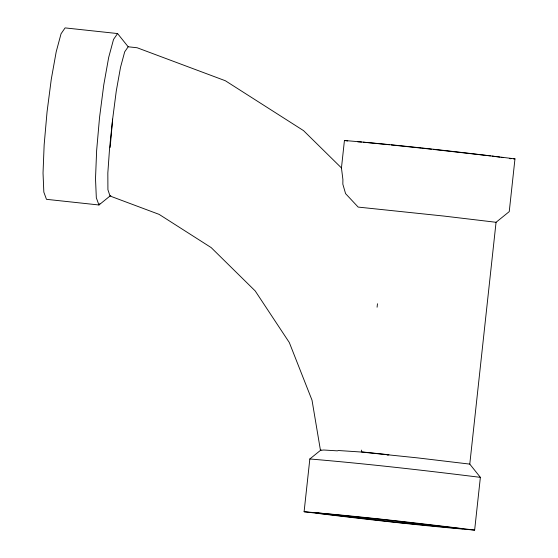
<?xml version="1.0" encoding="UTF-8"?>
<svg xmlns="http://www.w3.org/2000/svg" width="558" height="558" viewBox="0 0 558 558"><rect width="100%" height="100%" fill="white"/><g stroke="black" fill="none" stroke-linecap="round" stroke-linejoin="round"><path stroke-width="0.84" d="M110.149 147.424L112.646 119.084L116.28 90.968L120.514 67.358L124.685 51.845L128.173 46.788L137.135 47.751L225.348 80.743L303.524 130.614L341.454 167.944L342.905 179.557L342.842 184.175L345.583 193.64L358.166 207.088L443.812 216.058L496.055 222.286L509.245 211.615L514.971 158.863C458.244 151.832 401.39 145.289 344.432 140.49L341.454 167.944M112.625 119.14L109.584 148.205L107.834 172.952L107.917 189.72L110.024 196.018L159.114 214.377L211.161 247.585L255.201 290.934L289.316 342.542L312.013 400.163L320.466 450.369L323.745 450.013L337.346 450.85L338.308 450.508L361.256 452.029L417.544 457.881L469.78 464.11L480.375 477.348L474.642 530.1C417.691 525.301 360.838 518.759 304.103 511.728L309.836 458.976L321.045 449.901M361.57 450.097L361.382 451.827L388.891 454.742L387.175 455.035M377.089 307.214L377.466 303.747M469.78 464.11L496.055 222.286M128.173 46.788L117.578 33.557L113.525 39.43L108.677 57.453L103.767 84.893L99.533 117.564L96.639 150.493L95.509 178.672L96.325 197.804L98.954 204.981L110.826 195.37M99.854 203.67L98.954 204.981L46.474 199.325L43.838 192.147L43.029 173.015L44.152 144.843L47.053 111.914L51.28 79.243L56.198 51.803L61.045 33.773L65.098 27.9L117.578 33.557M357.678 141.795L361.563 142.046M501.049 157.551L503.079 157.579L501.391 157.349M513.395 158.835L514.971 158.863M309.836 458.976C366.787 463.775 423.641 470.31 480.375 477.348M304.103 511.728C361.061 516.527 417.914 523.069 474.642 530.1M363.244 142.199L389.568 144.78M509.349 158.584L511.002 158.737M391.27 144.954L421.332 148.121M422.19 148.212L431.46 149.23M433.147 149.411L490.454 155.919M492.121 156.121L499.696 157.119M344.432 140.49L347.711 140.944M318.709 513.053L315.995 513.011L396.884 522.379L462.749 528.817L381.86 519.449L318.709 513.053"/></g></svg>
